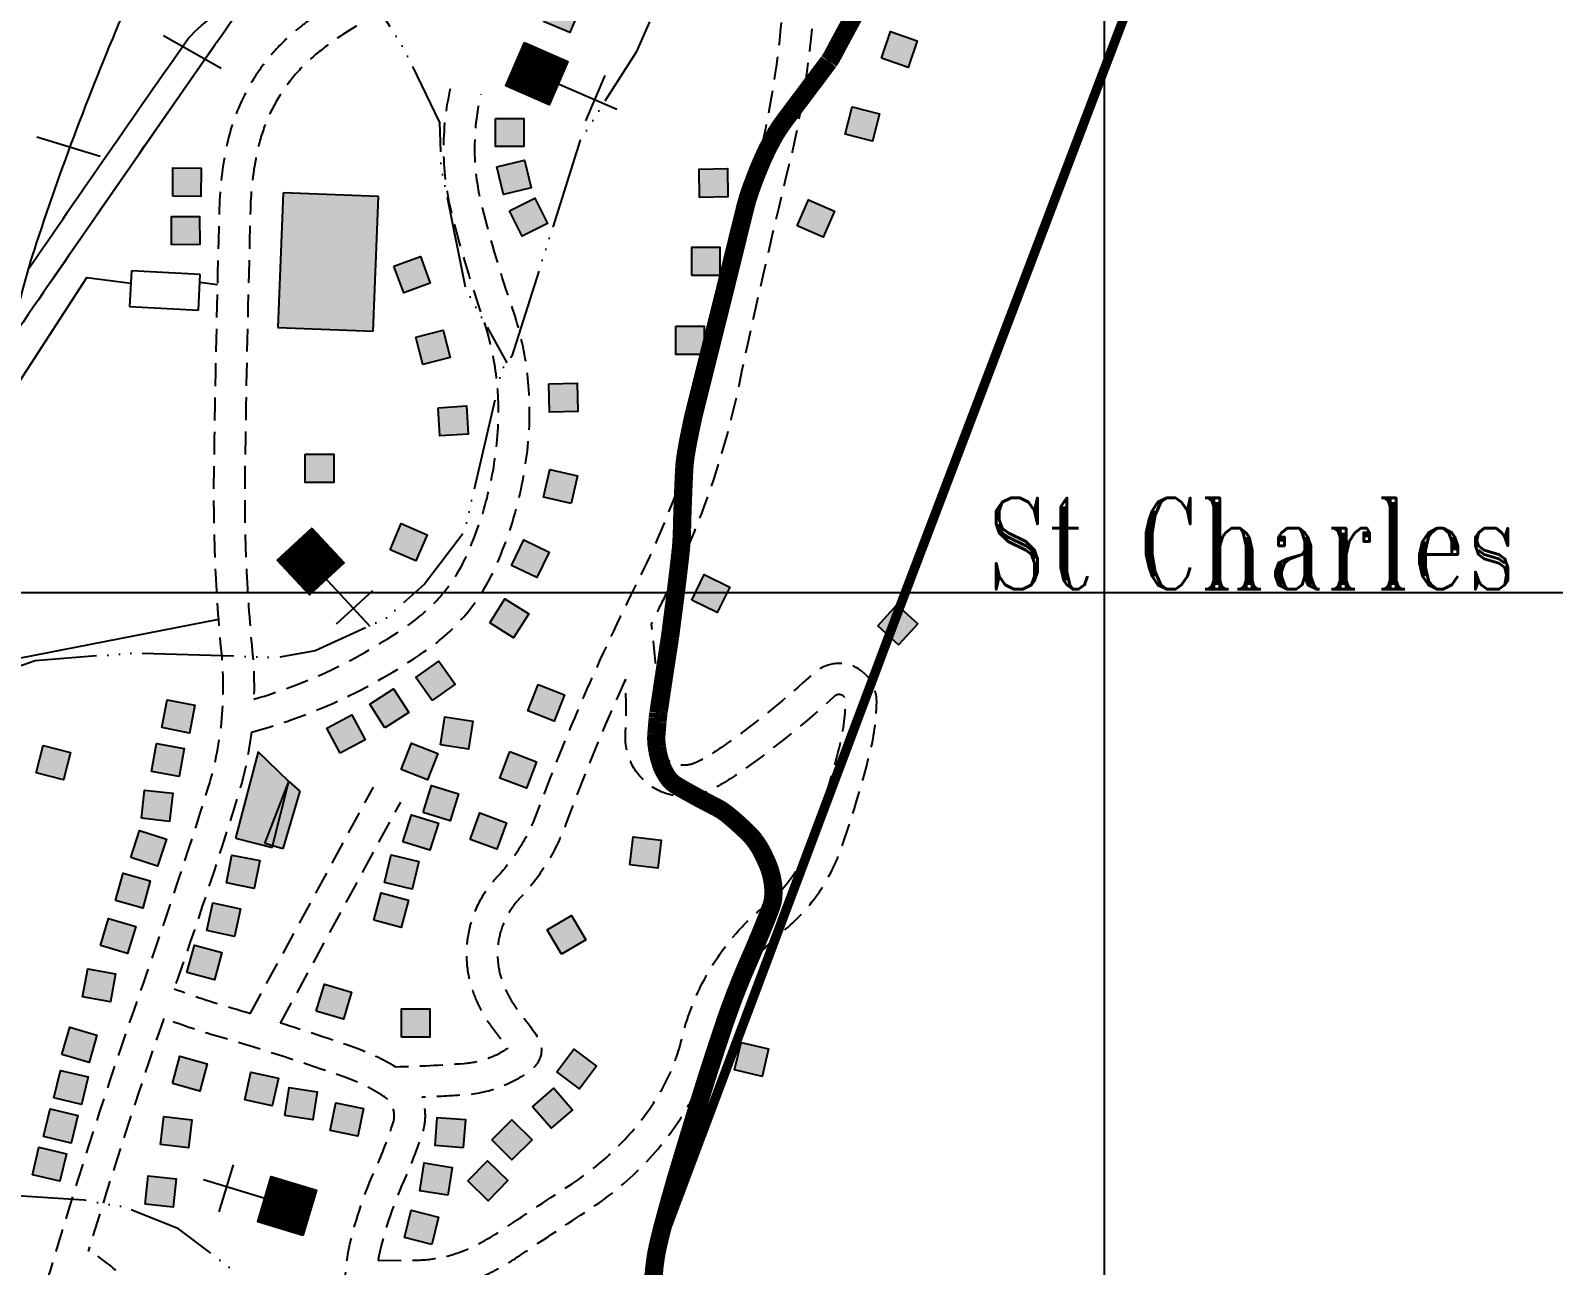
# Model space of a CAD drawing. Header units: inches. Extents: x 10131215 to 10153225, y 3476725 to 3491422.
# Drawn here: x 10148825 to 10150491, y 3483264 to 3484615 of the extents above; entities that cross this region are included whole.
import ezdxf

# ---------------------------------------------------------------- set-up
doc = ezdxf.new("R2010")
doc.units = ezdxf.units.IN
doc.header["$LTSCALE"] = 100
doc.header["$MEASUREMENT"] = 0
for name, pattern in [('CENTER2', [1.125, 0.75, -0.125, 0.125, -0.125]), ('DASHED2', [0.375, 0.25, -0.125]), ('STREAM', [1.5, 1, -0.125, 0, -0.125, 0, -0.125, 0, -0.125])]:
    doc.linetypes.add(name, pattern=pattern)
doc.layers.get('0').update_dxf_attribs({"color": 60, "linetype": 'CONTINUOUS'})
for name, color, linetype in [('BOUNDARY-CITY', 251, 'CENTER2'), ('BUILDINGS', 7, 'CONTINUOUS'), ('GEOGRAPHIC LABELS', 7, 'CONTINUOUS'), ('GRID COORDINATES-VA SOUTH NAD27', 252, 'CONTINUOUS'), ('OUTCROP-UPPER MASON-IMBODEN', 7, 'CONTINUOUS'), ('RAILROADS', 30, 'CONTINUOUS'), ('ROADS', 34, 'DASHED2'), ('WATER-SURFACE', 140, 'STREAM')]:
    doc.layers.add(name, color=color, linetype=linetype)
doc.styles.add('ROMANT', font='ROMANT.SHX', dxfattribs={"width": 2063.613351, "height": 165.089068})

# ---------------------------------------------------------------- blocks, each defined once
blk = doc.blocks.new('RRTIC')
blk.add_line((0, -36.2), (0, 36.2))
blk = doc.blocks.new('*X73')
at = {"color": 0}
for p, q in [((47489.7, 45184.6), (47541.3, 45184.6)), ((47489.7, 45184.3), (47541.3, 45184.3)), ((47489.7, 45184.1), (47541.3, 45184.1)), ((47489.7, 45183.9), (47541.3, 45183.9)), ((47489.7, 45183.7), (47541.3, 45183.7)), ((47489.7, 45183.5), (47541.3, 45183.5)), ((47489.7, 45183.3), (47541.3, 45183.3)), ((47489.7, 45183.1), (47541.3, 45183.1)), ((47489.7, 45182.9), (47541.3, 45182.9)), ((47489.7, 45182.7), (47541.3, 45182.7)), ((47489.7, 45182.5), (47541.3, 45182.5)), ((47489.7, 45182.3), (47541.3, 45182.3)), ((47489.7, 45182.1), (47541.3, 45182.1)), ((47489.7, 45181.9), (47541.3, 45181.9)), ((47489.7, 45181.7), (47541.3, 45181.7)), ((47489.7, 45181.5), (47541.3, 45181.5)), ((47489.7, 45181.2), (47541.3, 45181.2)), ((47489.7, 45181), (47541.3, 45181)), ((47489.7, 45180.8), (47541.3, 45180.8)), ((47489.7, 45180.6), (47541.3, 45180.6)), ((47489.7, 45180.4), (47541.3, 45180.4)), ((47489.7, 45180.2), (47541.3, 45180.2)), ((47489.7, 45180), (47541.3, 45180)), ((47489.7, 45179.8), (47541.3, 45179.8)), ((47489.7, 45179.6), (47541.3, 45179.6)), ((47489.7, 45179.4), (47541.3, 45179.4)), ((47489.7, 45179.2), (47541.3, 45179.2)), ((47489.7, 45179), (47541.3, 45179)), ((47489.7, 45178.8), (47541.3, 45178.8)), ((47489.7, 45178.6), (47541.3, 45178.6)), ((47489.7, 45178.4), (47541.3, 45178.4)), ((47489.7, 45178.1), (47541.3, 45178.1)), ((47489.7, 45177.9), (47541.3, 45177.9)), ((47489.7, 45177.7), (47541.3, 45177.7)), ((47489.7, 45177.5), (47541.3, 45177.5)), ((47489.7, 45177.3), (47541.3, 45177.3)), ((47489.7, 45177.1), (47541.3, 45177.1)), ((47489.7, 45176.9), (47541.3, 45176.9)), ((47489.7, 45176.7), (47541.3, 45176.7)), ((47489.7, 45176.5), (47541.3, 45176.5)), ((47489.7, 45176.3), (47541.3, 45176.3)), ((47489.7, 45176.1), (47541.3, 45176.1)), ((47489.7, 45175.9), (47541.3, 45175.9)), ((47489.7, 45175.7), (47541.3, 45175.7)), ((47489.7, 45175.5), (47541.3, 45175.5)), ((47489.7, 45175.3), (47541.3, 45175.3)), ((47489.7, 45175.1), (47541.3, 45175.1)), ((47489.7, 45174.8), (47541.3, 45174.8)), ((47489.7, 45174.6), (47541.3, 45174.6)), ((47489.7, 45174.4), (47541.3, 45174.4)), ((47489.7, 45174.2), (47541.3, 45174.2)), ((47489.7, 45174), (47541.3, 45174)), ((47489.7, 45173.8), (47541.3, 45173.8)), ((47489.7, 45173.6), (47541.3, 45173.6)), ((47489.7, 45173.4), (47541.3, 45173.4)), ((47489.7, 45173.2), (47541.3, 45173.2)), ((47489.7, 45173), (47541.3, 45173)), ((47489.7, 45172.8), (47541.3, 45172.8)), ((47489.7, 45172.6), (47541.3, 45172.6)), ((47489.7, 45172.4), (47541.3, 45172.4)), ((47489.7, 45172.2), (47541.3, 45172.2)), ((47489.7, 45172), (47541.3, 45172)), ((47489.7, 45171.7), (47541.3, 45171.7)), ((47489.7, 45171.5), (47541.3, 45171.5)), ((47489.7, 45171.3), (47541.3, 45171.3)), ((47489.7, 45171.1), (47541.3, 45171.1)), ((47489.7, 45170.9), (47541.3, 45170.9)), ((47489.7, 45170.7), (47541.3, 45170.7)), ((47489.7, 45170.5), (47541.3, 45170.5)), ((47489.7, 45170.3), (47541.3, 45170.3)), ((47489.7, 45170.1), (47541.3, 45170.1)), ((47489.7, 45169.9), (47541.3, 45169.9)), ((47489.7, 45169.7), (47541.3, 45169.7)), ((47489.7, 45169.5), (47541.3, 45169.5)), ((47489.7, 45169.3), (47541.3, 45169.3)), ((47489.7, 45169.1), (47541.3, 45169.1)), ((47489.7, 45168.9), (47541.3, 45168.9)), ((47489.7, 45168.7), (47541.3, 45168.7)), ((47489.7, 45168.4), (47541.3, 45168.4)), ((47489.7, 45168.2), (47541.3, 45168.2)), ((47489.7, 45168), (47541.3, 45168)), ((47489.7, 45167.8), (47541.3, 45167.8)), ((47489.7, 45167.6), (47541.3, 45167.6)), ((47489.7, 45167.4), (47541.3, 45167.4)), ((47489.7, 45167.2), (47541.3, 45167.2)), ((47489.7, 45167), (47541.3, 45167)), ((47489.7, 45166.8), (47541.3, 45166.8)), ((47489.7, 45166.6), (47541.3, 45166.6)), ((47489.7, 45166.4), (47541.3, 45166.4)), ((47489.7, 45166.2), (47541.3, 45166.2)), ((47489.7, 45166), (47541.3, 45166)), ((47489.7, 45165.8), (47541.3, 45165.8)), ((47489.7, 45165.6), (47541.3, 45165.6)), ((47489.7, 45165.3), (47541.3, 45165.3)), ((47489.7, 45165.1), (47541.3, 45165.1)), ((47489.7, 45164.9), (47541.3, 45164.9)), ((47489.7, 45164.7), (47541.3, 45164.7)), ((47489.7, 45164.5), (47541.3, 45164.5)), ((47489.7, 45164.3), (47541.3, 45164.3)), ((47489.7, 45164.1), (47541.3, 45164.1)), ((47489.7, 45163.9), (47541.3, 45163.9)), ((47489.7, 45163.7), (47541.3, 45163.7)), ((47489.7, 45163.5), (47541.3, 45163.5)), ((47489.7, 45163.3), (47541.3, 45163.3)), ((47489.7, 45163.1), (47541.3, 45163.1)), ((47489.7, 45162.9), (47541.3, 45162.9)), ((47489.7, 45162.7), (47541.3, 45162.7)), ((47489.7, 45162.5), (47541.3, 45162.5)), ((47489.7, 45162.2), (47541.3, 45162.2)), ((47489.7, 45162), (47541.3, 45162)), ((47489.7, 45161.8), (47541.3, 45161.8)), ((47489.7, 45161.6), (47541.3, 45161.6)), ((47489.7, 45161.4), (47541.3, 45161.4)), ((47489.7, 45161.2), (47541.3, 45161.2)), ((47489.7, 45161), (47541.3, 45161)), ((47489.7, 45160.8), (47541.3, 45160.8)), ((47489.7, 45160.6), (47541.3, 45160.6)), ((47489.7, 45160.4), (47541.3, 45160.4)), ((47489.7, 45160.2), (47541.3, 45160.2)), ((47489.7, 45160), (47541.3, 45160)), ((47489.7, 45159.8), (47541.3, 45159.8)), ((47489.7, 45159.6), (47541.3, 45159.6)), ((47489.7, 45159.4), (47541.3, 45159.4)), ((47489.7, 45159.2), (47541.3, 45159.2)), ((47489.7, 45158.9), (47541.3, 45158.9)), ((47489.7, 45158.7), (47541.3, 45158.7)), ((47489.7, 45158.5), (47541.3, 45158.5)), ((47489.7, 45158.3), (47541.3, 45158.3)), ((47489.7, 45158.1), (47541.3, 45158.1)), ((47489.7, 45157.9), (47541.3, 45157.9)), ((47489.7, 45157.7), (47541.3, 45157.7)), ((47489.7, 45157.5), (47541.3, 45157.5)), ((47489.7, 45157.3), (47541.3, 45157.3)), ((47489.7, 45157.1), (47541.3, 45157.1)), ((47489.7, 45156.9), (47541.3, 45156.9)), ((47489.7, 45156.7), (47541.3, 45156.7)), ((47489.7, 45156.5), (47541.3, 45156.5)), ((47489.7, 45156.3), (47541.3, 45156.3)), ((47489.7, 45156.1), (47541.3, 45156.1)), ((47489.7, 45155.8), (47541.3, 45155.8)), ((47489.7, 45155.6), (47541.3, 45155.6)), ((47489.7, 45155.4), (47541.3, 45155.4)), ((47489.7, 45155.2), (47541.3, 45155.2)), ((47489.7, 45155), (47541.3, 45155)), ((47489.7, 45154.8), (47541.3, 45154.8)), ((47489.7, 45154.6), (47541.3, 45154.6)), ((47489.7, 45154.4), (47541.3, 45154.4)), ((47489.7, 45154.2), (47541.3, 45154.2)), ((47489.7, 45154), (47541.3, 45154)), ((47489.7, 45153.8), (47541.3, 45153.8)), ((47489.7, 45153.6), (47541.3, 45153.6)), ((47489.7, 45153.4), (47541.3, 45153.4)), ((47489.7, 45153.2), (47541.3, 45153.2)), ((47489.7, 45153), (47541.3, 45153)), ((47489.7, 45152.7), (47541.3, 45152.7)), ((47489.7, 45152.5), (47541.3, 45152.5)), ((47489.7, 45152.3), (47541.3, 45152.3)), ((47489.7, 45152.1), (47541.3, 45152.1)), ((47489.7, 45151.9), (47541.3, 45151.9)), ((47489.7, 45151.7), (47541.3, 45151.7)), ((47489.7, 45151.5), (47541.3, 45151.5)), ((47489.7, 45151.3), (47541.3, 45151.3)), ((47489.7, 45151.1), (47541.3, 45151.1)), ((47489.7, 45150.9), (47541.3, 45150.9)), ((47489.7, 45150.7), (47541.3, 45150.7)), ((47489.7, 45150.5), (47541.3, 45150.5)), ((47489.7, 45150.3), (47541.3, 45150.3)), ((47489.7, 45150.1), (47541.3, 45150.1)), ((47489.7, 45149.9), (47541.3, 45149.9)), ((47489.7, 45149.7), (47541.3, 45149.7)), ((47489.7, 45149.4), (47541.3, 45149.4)), ((47489.7, 45149.2), (47541.3, 45149.2)), ((47489.7, 45149), (47541.3, 45149)), ((47489.7, 45148.8), (47541.3, 45148.8)), ((47489.7, 45148.6), (47541.3, 45148.6)), ((47489.7, 45148.4), (47541.3, 45148.4)), ((47489.7, 45148.2), (47541.3, 45148.2)), ((47489.7, 45148), (47541.3, 45148)), ((47489.7, 45147.8), (47541.3, 45147.8)), ((47489.7, 45147.6), (47541.3, 45147.6)), ((47489.7, 45147.4), (47541.3, 45147.4)), ((47489.7, 45147.2), (47541.3, 45147.2)), ((47489.7, 45147), (47541.3, 45147)), ((47489.7, 45146.8), (47541.3, 45146.8)), ((47489.7, 45146.6), (47541.3, 45146.6)), ((47489.7, 45146.3), (47541.3, 45146.3)), ((47489.7, 45146.1), (47541.3, 45146.1)), ((47489.7, 45145.9), (47541.3, 45145.9)), ((47489.7, 45145.7), (47541.3, 45145.7)), ((47489.7, 45145.5), (47541.3, 45145.5)), ((47489.7, 45145.3), (47541.3, 45145.3)), ((47489.7, 45145.1), (47541.3, 45145.1)), ((47489.7, 45144.9), (47541.3, 45144.9)), ((47489.7, 45144.7), (47541.3, 45144.7)), ((47489.7, 45144.5), (47541.3, 45144.5)), ((47489.7, 45144.3), (47541.3, 45144.3)), ((47489.7, 45144.1), (47541.3, 45144.1)), ((47489.7, 45143.9), (47541.3, 45143.9)), ((47489.7, 45143.7), (47541.3, 45143.7)), ((47489.7, 45143.5), (47541.3, 45143.5)), ((47489.7, 45143.3), (47541.3, 45143.3)), ((47489.7, 45143), (47541.3, 45143)), ((47489.7, 45142.8), (47541.3, 45142.8)), ((47489.7, 45142.6), (47541.3, 45142.6)), ((47489.7, 45142.4), (47541.3, 45142.4)), ((47489.7, 45142.2), (47541.3, 45142.2)), ((47489.7, 45142), (47541.3, 45142)), ((47489.7, 45141.8), (47541.3, 45141.8)), ((47489.7, 45141.6), (47541.3, 45141.6)), ((47489.7, 45141.4), (47541.3, 45141.4)), ((47489.7, 45141.2), (47541.3, 45141.2)), ((47489.7, 45141), (47541.3, 45141)), ((47489.7, 45140.8), (47541.3, 45140.8)), ((47489.7, 45140.6), (47541.3, 45140.6)), ((47489.7, 45140.4), (47541.3, 45140.4)), ((47489.7, 45140.2), (47541.3, 45140.2)), ((47489.7, 45139.9), (47541.3, 45139.9)), ((47489.7, 45139.7), (47541.3, 45139.7)), ((47489.7, 45139.5), (47541.3, 45139.5)), ((47489.7, 45139.3), (47541.3, 45139.3)), ((47489.7, 45139.1), (47541.3, 45139.1)), ((47489.7, 45138.9), (47541.3, 45138.9)), ((47489.7, 45138.7), (47541.3, 45138.7)), ((47489.7, 45138.5), (47541.3, 45138.5)), ((47489.7, 45138.3), (47541.3, 45138.3)), ((47489.7, 45138.1), (47541.3, 45138.1)), ((47489.7, 45137.9), (47541.3, 45137.9)), ((47489.7, 45137.7), (47541.3, 45137.7)), ((47489.7, 45137.5), (47541.3, 45137.5)), ((47489.7, 45137.3), (47541.3, 45137.3)), ((47489.7, 45137.1), (47541.3, 45137.1)), ((47489.7, 45136.8), (47541.3, 45136.8)), ((47489.7, 45136.6), (47541.3, 45136.6)), ((47489.7, 45136.4), (47541.3, 45136.4)), ((47489.7, 45136.2), (47541.3, 45136.2)), ((47489.7, 45136), (47541.3, 45136)), ((47489.7, 45135.8), (47541.3, 45135.8)), ((47489.7, 45135.6), (47541.3, 45135.6)), ((47489.7, 45135.4), (47541.3, 45135.4)), ((47489.7, 45135.2), (47541.3, 45135.2)), ((47489.7, 45135), (47541.3, 45135)), ((47489.7, 45134.8), (47541.3, 45134.8)), ((47489.7, 45134.6), (47541.3, 45134.6)), ((47489.7, 45134.4), (47541.3, 45134.4)), ((47489.7, 45134.2), (47541.3, 45134.2)), ((47489.7, 45134), (47541.3, 45134)), ((47489.7, 45133.8), (47541.3, 45133.8)), ((47489.7, 45133.5), (47541.3, 45133.5))]:
    blk.add_line(p, q, dxfattribs=at)

msp = doc.modelspace()

# ---------------------------------------------------------------- linework, layer by layer
at = {"layer": 'BOUNDARY-CITY', "const_width": 10.3, "flags": 128}
msp.add_lwpolyline([(10148420.8, 3484951.7), (10148777.9, 3485880.1), (10148796.5, 3485897.3), (10149368.4, 3485676.6), (10150282.5, 3485316.3), (10149776.3, 3483985.3), (10149438.3, 3483084.8), (10149398.1, 3482978.8), (10148582.1, 3483281.3), (10147875.8, 3483547), (10148313, 3484683.6)], close=True, dxfattribs=at)
at = {"layer": 'BOUNDARY-CITY', "linetype": 'Continuous', "flags": 128}
for points in [[(10149030.8, 3483970.6), (10148797.5, 3483925.1), (10148670.6, 3484011), (10148886.8, 3484344.9), (10148935.1, 3484338.7)], [(10149010.6, 3484339.8), (10149029.7, 3484337.1)]]:
    msp.add_lwpolyline(points, dxfattribs=at)
at = {"layer": 'BUILDINGS'}
for p, q in [((10149379.2, 3484566.8), (10149466.6, 3484528.9)), ((10149453.6, 3484565.6), (10149432.1, 3484516)), ((10149101.8, 3484437.4), (10149095.8, 3484290.2)), ((10149206, 3484433.2), (10149101.8, 3484437.4)), ((10149200, 3484285.9), (10149206, 3484433.2)), ((10148935.8, 3484352.1), (10148933.7, 3484313.1)), ((10149011, 3484348), (10148935.8, 3484352.1)), ((10149008.9, 3484308.9), (10149011, 3484348)), ((10148933.7, 3484313.1), (10149008.9, 3484308.9)), ((10149095.8, 3484290.2), (10149200, 3484285.9)), ((10149131.5, 3484033.3), (10149196.4, 3483963.5)), ((10149199.2, 3484002.3), (10149159.6, 3483965.5)), ((10149074.5, 3483826.2), (10149049.4, 3483731.7)), ((10149107.8, 3483793.7), (10149074.5, 3483826.2)), ((10149081.7, 3483725.8), (10149107.8, 3483793.7)), ((10149089.6, 3483721.5), (10149107.8, 3483793.7)), ((10149107.8, 3483793.7), (10149120, 3483782.9)), ((10149120, 3483782.9), (10149101.3, 3483719.9)), ((10149049.4, 3483731.7), (10149089.6, 3483721.5)), ((10149101.3, 3483719.9), (10149081.7, 3483725.8)), ((10149031.6, 3483322.9), (10149047.3, 3483374.6)), ((10149105.7, 3483330.2), (10149014.5, 3483357.9))]:
    msp.add_line(p, q, dxfattribs=at)
for points in [[(10149386.5, 3484624.7), (10149398.6, 3484653.2), (10149427.1, 3484641.1), (10149415, 3484612.6)], [(10149365.6, 3484601.6), (10149412.9, 3484581.1), (10149392.4, 3484533.7), (10149345, 3484554.3)], [(10149755.8, 3484584.6), (10149765.9, 3484613.8), (10149795.1, 3484603.7), (10149785, 3484574.5)], [(10149333.8, 3484518.8), (10149364.7, 3484518.8), (10149364.7, 3484487.9), (10149333.8, 3484487.9)], [(10149716.3, 3484501.4), (10149723.8, 3484531.5), (10149753.8, 3484523.9), (10149746.3, 3484493.9)], [(10149335.5, 3484465.9), (10149365.6, 3484473), (10149372.7, 3484442.8), (10149342.6, 3484435.7)], [(10148980.9, 3484433.7), (10148981, 3484464.6), (10149012, 3484464.5), (10149011.8, 3484433.5)], [(10149557, 3484432.4), (10149556.5, 3484463.4), (10149587.5, 3484463.8), (10149588, 3484432.9)], [(10149349.3, 3484417.7), (10149377, 3484431.6), (10149390.8, 3484403.9), (10149363.2, 3484390.1)], [(10149663.7, 3484401.3), (10149676.1, 3484429.7), (10149704.4, 3484417.3), (10149692, 3484388.9)], [(10148979.6, 3484380.5), (10148979.4, 3484411.4), (10149010.3, 3484411.6), (10149010.5, 3484380.7)], [(10149548.4, 3484347), (10149548.4, 3484377.9), (10149579.3, 3484377.9), (10149579.3, 3484347)], [(10149222.8, 3484357.2), (10149251.9, 3484367.8), (10149262.5, 3484338.7), (10149233.5, 3484328.1)], [(10149246.7, 3484279.4), (10149276.7, 3484287.2), (10149284.4, 3484257.2), (10149254.4, 3484249.5)], [(10149531, 3484291.5), (10149562, 3484291.5), (10149562, 3484260.6), (10149531, 3484260.6)], [(10149392.3, 3484228.5), (10149423.2, 3484229.1), (10149423.8, 3484198.2), (10149392.9, 3484197.6)], [(10149271.1, 3484202.4), (10149302, 3484204.4), (10149304, 3484173.5), (10149273.1, 3484171.5)], [(10149125.9, 3484151.6), (10149156.9, 3484151.6), (10149156.9, 3484120.6), (10149125.9, 3484120.6)], [(10149416.7, 3484097.7), (10149386.5, 3484104.6), (10149393.4, 3484134.8), (10149423.6, 3484127.9)], [(10149133.1, 3484070.7), (10149168.2, 3484032.8), (10149130.4, 3483997.7), (10149095.2, 3484035.5)], [(10149218.5, 3484047.1), (10149230.7, 3484075.6), (10149259.1, 3484063.3), (10149246.9, 3484034.9)], [(10149351.3, 3484030), (10149364.8, 3484057.9), (10149392.7, 3484044.5), (10149379.2, 3484016.6)], [(10149548.6, 3483992), (10149562.2, 3484019.8), (10149590, 3484006.2), (10149576.4, 3483978.4)], [(10149327.5, 3483967.2), (10149344.1, 3483993.4), (10149370.2, 3483976.8), (10149353.6, 3483950.6)], [(10149751.9, 3483963.9), (10149772.7, 3483986.8), (10149795.6, 3483966), (10149774.7, 3483943.1)], [(10149264.5, 3483882.2), (10149246.7, 3483907.5), (10149271.9, 3483925.3), (10149289.8, 3483900)], [(10149213, 3483852.2), (10149196.3, 3483878.3), (10149222.4, 3483895), (10149239, 3483868.9)], [(10149380.6, 3483899.6), (10149409.4, 3483888.3), (10149398, 3483859.5), (10149369.2, 3483870.9)], [(10148968.9, 3483852.5), (10148974.7, 3483882.9), (10149005.1, 3483877), (10148999.3, 3483846.6)], [(10149163.9, 3483824.7), (10149149.4, 3483852), (10149176.7, 3483866.5), (10149191.2, 3483839.1)], [(10149273.6, 3483833.6), (10149278.3, 3483864.2), (10149308.9, 3483859.5), (10149304.2, 3483828.9)], [(10149230.7, 3483806.7), (10149241.9, 3483835.5), (10149270.7, 3483824.3), (10149259.5, 3483795.4)], [(10148831.4, 3483803.2), (10148839.2, 3483833.1), (10148869.2, 3483825.3), (10148861.4, 3483795.4)], [(10148957.5, 3483804.6), (10148963, 3483835.1), (10148993.4, 3483829.6), (10148987.9, 3483799.1)], [(10149349.6, 3483826.3), (10149378.6, 3483815.3), (10149367.6, 3483786.3), (10149338.6, 3483797.3)], [(10149254.8, 3483759.6), (10149263.9, 3483789.2), (10149293.4, 3483780.1), (10149284.3, 3483750.5)], [(10148946.6, 3483753.6), (10148950.2, 3483784.3), (10148980.9, 3483780.8), (10148977.4, 3483750)], [(10149232.7, 3483727.7), (10149241.9, 3483757.2), (10149271.4, 3483748), (10149262.2, 3483718.4)], [(10149306.1, 3483730.1), (10149316.7, 3483759.2), (10149345.8, 3483748.6), (10149335.2, 3483719.5)], [(10148934.9, 3483710.6), (10148944.6, 3483740), (10148974, 3483730.4), (10148964.4, 3483701)], [(10149480.7, 3483702.5), (10149484.3, 3483733.2), (10149515, 3483729.6), (10149511.4, 3483698.9)], [(10149039.6, 3483682.8), (10149045.6, 3483713.1), (10149076, 3483707.1), (10149069.9, 3483676.7)], [(10149212.6, 3483683.2), (10149219.8, 3483713.3), (10149249.9, 3483706.1), (10149242.7, 3483676)], [(10148918.3, 3483663.5), (10148926.6, 3483693.3), (10148956.4, 3483685.1), (10148948.2, 3483655.2)], [(10149200.8, 3483641.9), (10149208.9, 3483671.8), (10149238.8, 3483663.7), (10149230.7, 3483633.8)], [(10149018.1, 3483630.7), (10149024.6, 3483660.9), (10149054.9, 3483654.4), (10149048.3, 3483624.1)], [(10148902, 3483614.2), (10148910.8, 3483643.9), (10148940.5, 3483635), (10148931.6, 3483605.4)], [(10149406, 3483604.7), (10149390.3, 3483631.4), (10149417, 3483647.1), (10149432.7, 3483620.4)], [(10148996.5, 3483584.7), (10149004.6, 3483614.6), (10149034.5, 3483606.6), (10149026.4, 3483576.7)], [(10148882.4, 3483558.3), (10148887.9, 3483588.8), (10148918.4, 3483583.2), (10148912.9, 3483552.8)], [(10149137.9, 3483542.4), (10149146.7, 3483572), (10149176.4, 3483563.2), (10149167.6, 3483533.6)], [(10149231, 3483514), (10149231, 3483545), (10149261.9, 3483545), (10149261.9, 3483514)], [(10148859.7, 3483495.1), (10148868.3, 3483524.8), (10148898, 3483516.3), (10148889.5, 3483486.5)], [(10149595.2, 3483478.2), (10149602.4, 3483508.3), (10149632.5, 3483501.1), (10149625.3, 3483471)], [(10148980.6, 3483463.3), (10148988.8, 3483493.1), (10149018.6, 3483485), (10149010.5, 3483455.1)], [(10149400.9, 3483476.1), (10149419.5, 3483500.8), (10149444.2, 3483482.3), (10149425.7, 3483457.5)], [(10148851, 3483447.6), (10148858.2, 3483477.7), (10148888.3, 3483470.5), (10148881.1, 3483440.4)], [(10149059.6, 3483445.5), (10149066.2, 3483475.7), (10149096.5, 3483469.1), (10149089.8, 3483438.9)], [(10149103.4, 3483428.4), (10149108.1, 3483459), (10149138.7, 3483454.3), (10149134, 3483423.7)], [(10149374.4, 3483437.9), (10149397.8, 3483458.1), (10149418, 3483434.7), (10149394.6, 3483414.5)], [(10149153, 3483411.9), (10149159.1, 3483442.2), (10149189.5, 3483436.1), (10149183.4, 3483405.8)], [(10148839.7, 3483405.5), (10148846.9, 3483435.6), (10148877.1, 3483428.4), (10148869.8, 3483398.3)], [(10148967.6, 3483396.6), (10148971.1, 3483427.3), (10149001.9, 3483423.8), (10148998.3, 3483393.1)], [(10149298.6, 3483393), (10149267.8, 3483395.4), (10149270.1, 3483426.3), (10149301, 3483423.9)], [(10149330, 3483401.8), (10149351.9, 3483423.7), (10149373.8, 3483401.8), (10149351.9, 3483379.9)], [(10148827.4, 3483363.4), (10148834.5, 3483393.6), (10148864.6, 3483386.5), (10148857.6, 3483356.4)], [(10149281.6, 3483341.1), (10149251, 3483345.9), (10149255.8, 3483376.5), (10149286.4, 3483371.6)], [(10149303.6, 3483356.8), (10149325.2, 3483378.9), (10149347.4, 3483357.3), (10149325.7, 3483335.1)], [(10148950.6, 3483331.6), (10148953.9, 3483362.4), (10148984.7, 3483359), (10148981.4, 3483328.3)], [(10149123.2, 3483297.2), (10149073.8, 3483312.2), (10149088.7, 3483361.6), (10149138.1, 3483346.6)], [(10149264.2, 3483287.3), (10149234.2, 3483294.8), (10149241.7, 3483324.8), (10149271.7, 3483317.3)]]:
    msp.add_lwpolyline(points, close=True, dxfattribs=at)
for points in [[(10149398.6, 3484653.2), (10149427.1, 3484641.1), (10149386.5, 3484624.7), (10149415, 3484612.6)], [(10149765.9, 3484613.8), (10149795.1, 3484603.7), (10149755.8, 3484584.6), (10149785, 3484574.5)], [(10149364.7, 3484518.8), (10149364.7, 3484487.9), (10149333.8, 3484518.8), (10149333.8, 3484487.9)], [(10149723.8, 3484531.5), (10149753.8, 3484523.9), (10149716.3, 3484501.4), (10149746.3, 3484493.9)], [(10149365.6, 3484473), (10149372.7, 3484442.8), (10149335.5, 3484465.9), (10149342.6, 3484435.7)], [(10148981, 3484464.6), (10149012, 3484464.5), (10148980.9, 3484433.7), (10149011.8, 3484433.5)], [(10149556.5, 3484463.4), (10149587.5, 3484463.8), (10149557, 3484432.4), (10149588, 3484432.9)], [(10149101.8, 3484437.4), (10149095.8, 3484290.2), (10149206, 3484433.2), (10149200, 3484285.9)], [(10149377, 3484431.6), (10149390.8, 3484403.9), (10149349.3, 3484417.7), (10149363.2, 3484390.1)], [(10149676.1, 3484429.7), (10149704.4, 3484417.3), (10149663.7, 3484401.3), (10149692, 3484388.9)], [(10148979.4, 3484411.4), (10149010.3, 3484411.6), (10148979.6, 3484380.5), (10149010.5, 3484380.7)], [(10149548.4, 3484377.9), (10149579.3, 3484377.9), (10149548.4, 3484347), (10149579.3, 3484347)], [(10149251.9, 3484367.8), (10149262.5, 3484338.7), (10149222.8, 3484357.2), (10149233.5, 3484328.1)], [(10149276.7, 3484287.2), (10149284.4, 3484257.2), (10149246.7, 3484279.4), (10149254.4, 3484249.5)], [(10149562, 3484291.5), (10149562, 3484260.6), (10149531, 3484291.5), (10149531, 3484260.6)], [(10149423.2, 3484229.1), (10149423.8, 3484198.2), (10149392.3, 3484228.5), (10149392.9, 3484197.6)], [(10149302, 3484204.4), (10149304, 3484173.5), (10149271.1, 3484202.4), (10149273.1, 3484171.5)], [(10149156.9, 3484151.6), (10149156.9, 3484120.6), (10149125.9, 3484151.6), (10149125.9, 3484120.6)], [(10149386.5, 3484104.6), (10149393.4, 3484134.8), (10149416.7, 3484097.7), (10149423.6, 3484127.9)], [(10149230.7, 3484075.6), (10149259.1, 3484063.3), (10149218.5, 3484047.1), (10149246.9, 3484034.9)], [(10149364.8, 3484057.9), (10149392.7, 3484044.5), (10149351.3, 3484030), (10149379.2, 3484016.6)], [(10149562.2, 3484019.8), (10149590, 3484006.2), (10149548.6, 3483992), (10149576.4, 3483978.4)], [(10149344.1, 3483993.4), (10149370.2, 3483976.8), (10149327.5, 3483967.2), (10149353.6, 3483950.6)], [(10149772.7, 3483986.8), (10149795.6, 3483966), (10149751.9, 3483963.9), (10149774.7, 3483943.1)], [(10149246.7, 3483907.5), (10149271.9, 3483925.3), (10149264.5, 3483882.2), (10149289.8, 3483900)], [(10149196.3, 3483878.3), (10149222.4, 3483895), (10149213, 3483852.2), (10149239, 3483868.9)], [(10149409.4, 3483888.3), (10149398, 3483859.5), (10149380.6, 3483899.6), (10149369.2, 3483870.9)], [(10148974.7, 3483882.9), (10149005.1, 3483877), (10148968.9, 3483852.5), (10148999.3, 3483846.6)], [(10149149.4, 3483852), (10149176.7, 3483866.5), (10149163.9, 3483824.7), (10149191.2, 3483839.1)], [(10149278.3, 3483864.2), (10149308.9, 3483859.5), (10149273.6, 3483833.6), (10149304.2, 3483828.9)], [(10149241.9, 3483835.5), (10149270.7, 3483824.3), (10149230.7, 3483806.7), (10149259.5, 3483795.4)], [(10148839.2, 3483833.1), (10148869.2, 3483825.3), (10148831.4, 3483803.2), (10148861.4, 3483795.4)], [(10148963, 3483835.1), (10148993.4, 3483829.6), (10148957.5, 3483804.6), (10148987.9, 3483799.1)], [(10149049.4, 3483731.7), (10149089.6, 3483721.5), (10149074.5, 3483826.2), (10149107.8, 3483793.7)], [(10149378.6, 3483815.3), (10149367.6, 3483786.3), (10149349.6, 3483826.3), (10149338.6, 3483797.3)], [(10149107.8, 3483793.7), (10149120, 3483782.9), (10149081.7, 3483725.8), (10149101.3, 3483719.9)], [(10149263.9, 3483789.2), (10149293.4, 3483780.1), (10149254.8, 3483759.6), (10149284.3, 3483750.5)], [(10148950.2, 3483784.3), (10148980.9, 3483780.8), (10148946.6, 3483753.6), (10148977.4, 3483750)], [(10149241.9, 3483757.2), (10149271.4, 3483748), (10149232.7, 3483727.7), (10149262.2, 3483718.4)], [(10149316.7, 3483759.2), (10149345.8, 3483748.6), (10149306.1, 3483730.1), (10149335.2, 3483719.5)], [(10148944.6, 3483740), (10148974, 3483730.4), (10148934.9, 3483710.6), (10148964.4, 3483701)], [(10149484.3, 3483733.2), (10149515, 3483729.6), (10149480.7, 3483702.5), (10149511.4, 3483698.9)], [(10149045.6, 3483713.1), (10149076, 3483707.1), (10149039.6, 3483682.8), (10149069.9, 3483676.7)], [(10149219.8, 3483713.3), (10149249.9, 3483706.1), (10149212.6, 3483683.2), (10149242.7, 3483676)], [(10148926.6, 3483693.3), (10148956.4, 3483685.1), (10148918.3, 3483663.5), (10148948.2, 3483655.2)], [(10149208.9, 3483671.8), (10149238.8, 3483663.7), (10149200.8, 3483641.9), (10149230.7, 3483633.8)], [(10149024.6, 3483660.9), (10149054.9, 3483654.4), (10149018.1, 3483630.7), (10149048.3, 3483624.1)], [(10148910.8, 3483643.9), (10148940.5, 3483635), (10148902, 3483614.2), (10148931.6, 3483605.4)], [(10149390.3, 3483631.4), (10149417, 3483647.1), (10149406, 3483604.7), (10149432.7, 3483620.4)], [(10149004.6, 3483614.6), (10149034.5, 3483606.6), (10148996.5, 3483584.7), (10149026.4, 3483576.7)], [(10148887.9, 3483588.8), (10148918.4, 3483583.2), (10148882.4, 3483558.3), (10148912.9, 3483552.8)], [(10149146.7, 3483572), (10149176.4, 3483563.2), (10149137.9, 3483542.4), (10149167.6, 3483533.6)], [(10149231, 3483545), (10149261.9, 3483545), (10149231, 3483514), (10149261.9, 3483514)], [(10148868.3, 3483524.8), (10148898, 3483516.3), (10148859.7, 3483495.1), (10148889.5, 3483486.5)], [(10149602.4, 3483508.3), (10149632.5, 3483501.1), (10149595.2, 3483478.2), (10149625.3, 3483471)], [(10148988.8, 3483493.1), (10149018.6, 3483485), (10148980.6, 3483463.3), (10149010.5, 3483455.1)], [(10149419.5, 3483500.8), (10149444.2, 3483482.3), (10149400.9, 3483476.1), (10149425.7, 3483457.5)], [(10148858.2, 3483477.7), (10148888.3, 3483470.5), (10148851, 3483447.6), (10148881.1, 3483440.4)], [(10149066.2, 3483475.7), (10149096.5, 3483469.1), (10149059.6, 3483445.5), (10149089.8, 3483438.9)], [(10149108.1, 3483459), (10149138.7, 3483454.3), (10149103.4, 3483428.4), (10149134, 3483423.7)], [(10149397.8, 3483458.1), (10149418, 3483434.7), (10149374.4, 3483437.9), (10149394.6, 3483414.5)], [(10149159.1, 3483442.2), (10149189.5, 3483436.1), (10149153, 3483411.9), (10149183.4, 3483405.8)], [(10148846.9, 3483435.6), (10148877.1, 3483428.4), (10148839.7, 3483405.5), (10148869.8, 3483398.3)], [(10148971.1, 3483427.3), (10149001.9, 3483423.8), (10148967.6, 3483396.6), (10148998.3, 3483393.1)], [(10149267.8, 3483395.4), (10149270.1, 3483426.3), (10149298.6, 3483393), (10149301, 3483423.9)], [(10149351.9, 3483423.7), (10149373.8, 3483401.8), (10149330, 3483401.8), (10149351.9, 3483379.9)], [(10148834.5, 3483393.6), (10148864.6, 3483386.5), (10148827.4, 3483363.4), (10148857.6, 3483356.4)], [(10149251, 3483345.9), (10149255.8, 3483376.5), (10149281.6, 3483341.1), (10149286.4, 3483371.6)], [(10149325.2, 3483378.9), (10149347.4, 3483357.3), (10149303.6, 3483356.8), (10149325.7, 3483335.1)], [(10148953.9, 3483362.4), (10148984.7, 3483359), (10148950.6, 3483331.6), (10148981.4, 3483328.3)], [(10149234.2, 3483294.8), (10149241.7, 3483324.8), (10149264.2, 3483287.3), (10149271.7, 3483317.3)]]:
    msp.add_solid(points, dxfattribs=at)
at = {"layer": 'GRID COORDINATES-VA SOUTH NAD27'}
for p, q in [((10150000, 3476730), (10150000, 3490730)), ((10153220, 3484000), (10131220, 3484000))]:
    msp.add_line(p, q, dxfattribs=at)
at = {"layer": 'OUTCROP-UPPER MASON-IMBODEN', "const_width": 20}
msp.add_lwpolyline([(10149506.7, 3483249.6, -0.018731), (10149507.7, 3483263.2, -0.008869), (10149509.2, 3483274.1, -0.014584), (10149510.4, 3483280.7, -0.006725), (10149513.4, 3483294, -0.005754), (10149517.3, 3483309.4, -0.001889), (10149521, 3483323, -0.001302), (10149526.4, 3483342.6, -0.004705), (10149534.2, 3483369.4, -0.00174), (10149556.1, 3483441.6, -0.007435), (10149585.2, 3483531.7, -0.014986), (10149601.7, 3483575.7, -0.006287), (10149609.7, 3483594.6, 0.004203), (10149621.8, 3483622.9, 0.004676), (10149630.8, 3483645, 0.008228), (10149635.6, 3483657.7, 0.064282), (10149637.5, 3483666.4, 0.04445), (10149637.5, 3483679.2, 0.04268), (10149635.1, 3483692.7, 0.041496), (10149630.3, 3483705.9, 0.012248), (10149624.9, 3483717.1, 0.025175), (10149621.9, 3483722.3, 0.013008), (10149617.3, 3483729.1, 0.022589), (10149614.3, 3483732.8, 0.017048), (10149611.4, 3483735.9, 0.00687), (10149603.9, 3483743.2, 0.018235), (10149587.4, 3483757.6, 0.039809), (10149579.2, 3483763.3, 0.013507), (10149570.8, 3483767.8, -0.006643), (10149553.7, 3483776.8, -0.004131), (10149542, 3483783.3, -0.00474), (10149531.9, 3483789.1, -0.10459), (10149522.6, 3483797.6, -0.074379), (10149514.6, 3483813.2, -0.044022), (10149510.4, 3483831, -0.056403), (10149509.8, 3483845.2, -0.002062), (10149511, 3483858.9, -0.00739), (10149511.3, 3483862.7, -0.000361), (10149512, 3483868.2, -0.008387), (10149512, 3483868.4, -0.000271), (10149512.5, 3483871.4, -0.000022), (10149518.2, 3483909.5, -0.000034), (10149522.1, 3483934.8, 0.000052), (10149524.6, 3483951, 0.005171), (10149525.6, 3483958.7, 0.000933), (10149531.1, 3484001.2, 0.003734), (10149536.1, 3484043.3, 0.012847), (10149537.2, 3484055.5, 0.009396), (10149537.8, 3484069.4, -0.004278), (10149538.7, 3484099.7, -0.001559), (10149539.9, 3484128.4, -0.004891), (10149540.4, 3484137.5, -0.021439), (10149541.7, 3484149, -0.01169), (10149545.4, 3484169.9, -0.002968), (10149549.1, 3484187.7, -0.007696), (10149550.6, 3484194.5, -0.001317), (10149557.8, 3484223.4, 0.00044), (10149579.4, 3484309.7, 0.000708), (10149596, 3484376.9, -0.001029), (10149607.4, 3484423, -0.02254), (10149611.8, 3484437.8, -0.01235), (10149621.8, 3484464.2, -0.027266), (10149636.3, 3484495.1, -0.037568), (10149649.7, 3484516, -0.000585), (10149661.3, 3484531.5, 0.000518), (10149674.4, 3484548.9, 0.000224), (10149698.1, 3484580.5, 0.010976), (10149698.6, 3484581.1, 0.028175), (10149702.2, 3484587, -0.003988), (10149725.3, 3484629.9, -0.000266), (10149743.6, 3484663.1, -0.000681)], format="xyb", dxfattribs=at)
at = {"layer": 'RAILROADS', "flags": 128}
for points in [[(10149026.5, 3484598.5, -0.000024), (10149028.9, 3484601.9, 0.005885), (10149168, 3484806, 0.256229)], [(10148822.8, 3484353.7, -0.001762), (10148997.7, 3484606.1, -0.105603), (10149064.3, 3484652.9, 2.352959)], [(10148932.1, 3484646.5, 0.022486), (10148831.7, 3484382.4, 0.030715), (10148804, 3484276.8, 23.15937)], [(10148846.9, 3484339.2, -0.001752), (10149020.6, 3484590.1), (10149026.5, 3484598.5), (10148839.6, 3484328.6, 0.000907), (10148750.3, 3484198.3)]]:
    msp.add_lwpolyline(points, format="xyb", dxfattribs=at)
at = {"layer": 'ROADS', "flags": 128}
for points in [[(10149570.8, 3485109.8, 0.003688), (10149471.9, 3484989.3, 0.05348), (10149377.9, 3484843.7, -0.020136), (10149298.9, 3484701.3, -0.158991), (10149235.5, 3484646.9, 0.066988), (10149142.4, 3484592.8, 0.177253), (10149073.2, 3484482.2, 0.045389), (10149065.8, 3484419.4, 0.003048), (10149059.8, 3484134.4, 0.027951), (10149067.9, 3483936.1, -0.032139), (10149069.6, 3483883.6, -0.008231)], [(10149570.8, 3485109.8, -0.066822), (10149643.2, 3485044.4, -0.210158), (10149665.4, 3484970, 0.029827), (10149658.9, 3484869.4, -0.024443), (10149644.8, 3484608.9, -0.034597), (10149621.4, 3484474.3, 0.008543), (10149566.5, 3484233.4, -0.064869), (10149489.4, 3484012.7, 0.027702), (10149378.5, 3483758, -0.101215), (10149335.5, 3483689, 0.26052), (10149306.2, 3483573.6, 0.097956), (10149329.8, 3483525.3, -0.006888), (10149347.3, 3483501.8, -0.133477), (10149299.3, 3483485, -0.011347), (10149224.7, 3483481.3, -0.010264)], [(10149691.7, 3484803.8, -0.018385), (10149678.6, 3484605.4, -0.034597), (10149654.4, 3484466.1, 0.008543), (10149599.8, 3484226.4, -0.064869), (10149519.7, 3483997.4, 0.003499), (10149504.4, 3483966.4, -0.101215)], [(10149134.9, 3484629.6, 0.00949), (10149121.6, 3484619.7, 0.177253), (10149040, 3484489.3, 0.045389), (10149031.8, 3484420.3, 0.003048), (10149025.8, 3484134.9, 0.027951), (10149034.1, 3483932.8, -0.100575), (10149018.7, 3483784.4, -0.008442), (10148948.4, 3483572.7, 0.011093), (10148856, 3483289.6, -0.003827), (10148807.3, 3483132.6, 0.023087), (10148787.9, 3483060.6, 0.029294), (10148777.1, 3482992.6, 0.0872), (10148789.7, 3482824.2, 0.019861), (10148820.1, 3482721.7, 0.016619), (10148912.6, 3482476.4, -0.134062)], [(10149069.6, 3483883.6, 0.084226), (10149241.5, 3483966.9, 0.133712), (10149303, 3484042.1, 0.087958), (10149336.5, 3484176.4, 0.09987), (10149320.3, 3484299.9, -0.019311), (10149286.7, 3484412.5, -0.120501), (10149285, 3484552.9, -0.839865)], [(10149066.9, 3483847.6, 0.089515), (10149261.2, 3483939.2, 0.133712), (10149334, 3484028.3, 0.087958), (10149370.4, 3484174.1, 0.09987), (10149352.5, 3484310.8, -0.019311), (10149319.6, 3484420.9, -0.120501), (10149318.1, 3484545.2, -0.120501)], [(10149204, 3483235.6), (10149247.9, 3483236.2, 0.109903), (10149323.4, 3483254.1, 0.035308), (10149362.8, 3483276.8, -0.003906), (10149436.1, 3483325.3, 0.101618), (10149535, 3483423.1, 0.08807), (10149570.9, 3483505.2, -0.119885), (10149622.2, 3483604.7, -0.0441), (10149648.4, 3483630, 0.138464), (10149711.5, 3483719.2, 0.022822), (10149742.8, 3483822.6, 0.056746), (10149750.7, 3483880.5, 0.659448), (10149681.8, 3483912, -0.028652), (10149586.9, 3483835, -0.034874), (10149554.2, 3483814.8, -0.579753), (10149509.9, 3483843, 0.045566), (10149504.4, 3483966.4, -0.536381)], [(10149205.7, 3483269.7), (10149247.4, 3483270.2, 0.109903), (10149308.5, 3483284.7, 0.035308), (10149343.8, 3483305, -0.003906), (10149417.6, 3483353.8, 0.101618), (10149506.7, 3483442, 0.08807), (10149537.9, 3483513.2, -0.119885), (10149596.5, 3483627, -0.0441), (10149627, 3483656.4, 0.138464), (10149679.4, 3483730.6, 0.022822), (10149709.9, 3483831, 0.056746), (10149716.8, 3483881.3, 0.659448), (10149704.6, 3483886.8, -0.028652), (10149606.7, 3483807.4, -0.034874), (10149570.1, 3483784.7, -0.579753), (10149476, 3483844.6, 0.023679), (10149475.9, 3483905.7, 0.047797)], [(10149475.9, 3483905.7, 0.017423), (10149410.4, 3483746.1, -0.101215), (10149360.2, 3483665.5, 0.26052), (10149339, 3483582.3, 0.097956), (10149356.9, 3483545.9, -0.008583), (10149379.2, 3483515.5, -0.39731), (10149374.1, 3483479.4, -0.151837), (10149301.7, 3483451, -0.007169), (10149253.6, 3483448.3, -0.787323)], [(10149066.9, 3483847.6, -0.04601), (10149051.1, 3483774.2, -0.008231), (10148982.3, 3483566.6, 0.011093)], [(10148980.4, 3483561.4, 0.011093), (10148980.4, 3483561.4, 0.011093)], [(10149065.7, 3483539.7, 0.00204), (10149044.1, 3483546.2, -0.017133), (10148982.3, 3483566.6, -1.616127)], [(10148971.1, 3483534.5, 0.010029), (10148888.5, 3483279.7, -0.003827)], [(10150192.1, 3482862.7, -0.010749), (10149995.2, 3482833.1, -0.057594), (10149918.4, 3482832.1, -0.068397), (10149749.7, 3482873.2, -0.037216), (10149676.5, 3482908.6, 0.023918), (10149590.4, 3482953.1, 0.024244), (10149369.1, 3483041.6, -0.035735), (10149289.7, 3483075.5, 0.016681), (10149271.4, 3483084.2, -0.193128), (10149184.5, 3483171.8, -0.159251), (10149174.7, 3483287.8, -0.047966), (10149202.6, 3483370, 0.027791), (10149222, 3483420.4, 0.339488), (10149211.7, 3483449.3, 0.059353), (10149169.1, 3483470.2, 0.01291), (10149034.5, 3483513.5, -0.016983), (10148971.1, 3483534.5, -0.023065)], [(10149224.7, 3483481.3, 0.052469), (10149180.3, 3483502.3, 0.007745), (10149098.9, 3483529.5, -0.017133)], [(10149205.7, 3483269.7, -0.01714), (10149207.8, 3483280, -0.047966), (10149233.6, 3483356.1, 0.027791), (10149254.3, 3483409.9, 0.166359), (10149253.6, 3483448.3, 0.059353)], [(10149235.1, 3482948.3, -0.118869), (10149071.4, 3483069.2, -0.032124), (10149005.2, 3483159.2, 0.067968), (10148924.4, 3483254.2, 0.039518), (10148888.9, 3483281.2, 0.040789)]]:
    msp.add_lwpolyline(points, format="xyb", dxfattribs=at)
for points in [[(10149065.7, 3483539.7), (10149200.5, 3483787.5)], [(10149098.9, 3483529.5), (10149230.3, 3483771.2)]]:
    msp.add_lwpolyline(points, dxfattribs=at)
at = {"layer": 'WATER-SURFACE', "flags": 128}
for points in [[(10146267.4, 3490467.7), (10146297.2, 3490411.7), (10146356.8, 3490242.6), (10146446.6, 3489831.2), (10146459.4, 3489795.3), (10146512.5, 3489601.6), (10146561.5, 3489503.3), (10146701.4, 3489173.9), (10146737.6, 3489111.5), (10146779.1, 3489053.8), (10146837.5, 3488945), (10146911.1, 3488840.2), (10146964.5, 3488731.6), (10147024.1, 3488642.7), (10147046.3, 3488596.3), (10147143.6, 3488470), (10147344, 3488146.8), (10147432, 3488031.1), (10147509.4, 3487906.1), (10147585.6, 3487761), (10147901.5, 3487337.1), (10148002.7, 3487299.1), (10148093.8, 3487233.4), (10148205.5, 3487096.1), (10148228, 3487054.7), (10148377.2, 3486714.7), (10148430.9, 3486530.9), (10148456.6, 3486298.8), (10148458.2, 3486163.4), (10148474.8, 3486027.1), (10148483.3, 3485841.2), (10148503.3, 3485759.8), (10148563.9, 3485605.7), (10148681.3, 3485317.8), (10148748.7, 3485193.3), (10148939, 3484951), (10149196.1, 3484654.5), (10149232.6, 3484597.1), (10149272.5, 3484514.4), (10149274.4, 3484464.2), (10149301.3, 3484332.2), (10149346.3, 3484251.6)], [(10151982.7, 3489238.2), (10151922, 3489200.3), (10151916.1, 3489185.6), (10151886.8, 3489117.3), (10151894.3, 3489076.7), (10151890, 3489006.8), (10151872.2, 3488962.8), (10151823, 3488895.8), (10151782.8, 3488813.1), (10151714.9, 3488526.7), (10151627.7, 3488331.7), (10151537.7, 3488171.9), (10151391.8, 3488000.6), (10151381.8, 3488001.2), (10151375.6, 3487981.5), (10151296.1, 3487911.3), (10151113.8, 3487797.4), (10151005.6, 3487749), (10150995.3, 3487744.6), (10150923.6, 3487719), (10150871.2, 3487682.2), (10150731.9, 3487615.7), (10150615.9, 3487522.6), (10150567.6, 3487470.5), (10150545.2, 3487431.8), (10150538, 3487397.2), (10150487.8, 3487315.1), (10150481.9, 3487300.5), (10150304, 3487096.1), (10150263.8, 3487013.4), (10150258, 3486838.4), (10150208.8, 3486691.1), (10150200.1, 3486631.5), (10150162.4, 3486508.6), (10150171.2, 3486407.8), (10150170.9, 3486242.5), (10150181.6, 3486171.7), (10150173.5, 3486041.9), (10150136.2, 3485923.9), (10150131.8, 3485854.1), (10150112.8, 3485790.1), (10150045.8, 3485679), (10149990.1, 3485507.1), (10149989.5, 3485497.1), (10149923.4, 3485401), (10149770.4, 3485275.2), (10149711.2, 3485208.7), (10149639.2, 3485098), (10149620.5, 3485039), (10149597.8, 3484915.1), (10149562, 3484822.1), (10149522.5, 3484669.3), (10149487.6, 3484591.3), (10149426.6, 3484494.8), (10149351.8, 3484258.9), (10149340.9, 3484244.6), (10149299.9, 3484066.8), (10149256.2, 3484009.3), (10149213.9, 3483971.9), (10149136.6, 3483936.6), (10149096, 3483929.1), (10148936.1, 3483934), (10148830.4, 3483925.5), (10148758.7, 3483899.9), (10148711.9, 3483872.8), (10148674.8, 3483840), (10148658, 3483811), (10148654.7, 3483675.9), (10148671.5, 3483624.7), (10148675.9, 3483534.3), (10148718.7, 3483336.2), (10148722.5, 3483315.9), (10148734.2, 3483019.5), (10148754.5, 3482943.1), (10148762.3, 3482827.4), (10148783.6, 3482765.9), (10148806.4, 3482649.3), (10148832.9, 3482592.5), (10148899.1, 3482367.9), (10148888.3, 3482273.4), (10148875.5, 3482229.1), (10148842.2, 3482176), (10148752.4, 3482101.4), (10148659.2, 3482052.1), (10148522.4, 3481945.3), (10148444.2, 3481895.1), (10148385.9, 3481843.6), (10148385.3, 3481833.6), (10148375.3, 3481834.2), (10148374.7, 3481824.2), (10148364.7, 3481824.8), (10148364.1, 3481814.8), (10148354.1, 3481815.5), (10148353.5, 3481805.5), (10148343.5, 3481806.1), (10148342.9, 3481796.1), (10148312, 3481783), (10148306.1, 3481768.3), (10148296.1, 3481769), (10148232.6, 3481712.8), (10148202, 3481704.6), (10148190.8, 3481685.3), (10148134.4, 3481663.7), (10148040.9, 3481609.4), (10147779.4, 3481430.2), (10147751.7, 3481386.8), (10147735.6, 3481380), (10147725.5, 3481368.4), (10147654.2, 3481267.6), (10147585, 3481121.6), (10147507.4, 3481001.1), (10147475.4, 3480887.9), (10147476.4, 3480822.7), (10147489.5, 3480791.8), (10147544.1, 3480703.2), (10147664.2, 3480540.4), (10147702.2, 3480508), (10147809.9, 3480386.1), (10147871.9, 3480337.1), (10147905.9, 3480320), (10147986.1, 3480239.8), (10148056.3, 3480160.3), (10148172, 3480007.8), (10148235.3, 3479898.7), (10148283.4, 3479785.4), (10148329.7, 3479562.1), (10148387.1, 3479438.3), (10148558.3, 3479212.2), (10148756.1, 3479009.5), (10148765.5, 3478998.9), (10148863.7, 3478887.6), (10148908.3, 3478799.6), (10149001, 3478678.6), (10149046.2, 3478600.7), (10149116.7, 3478446), (10149167, 3478367.7), (10149294.8, 3478249.5), (10149458.9, 3478149.1), (10149500.7, 3478096.4), (10149528.2, 3477974.5), (10149523.8, 3477904.6), (10149510.4, 3477850.3), (10149507, 3477795.4), (10149447.9, 3477648.7), (10149424.9, 3477439.7), (10149409.7, 3477275.3), (10149409.4, 3477270.3), (10149415.7, 3477209.8), (10149415.4, 3477204.8), (10149421.9, 3477149.3), (10149444.1, 3477102.8), (10149438.2, 3476927.8), (10149439.3, 3476867.3)], [(10151982.7, 3483212.1), (10151960.1, 3483195.1), (10151927.4, 3483152), (10151842.6, 3483077.1), (10151665, 3482957.8), (10151522.5, 3482921.6), (10151347.3, 3482842.3), (10151260.9, 3482822.6), (10151216, 3482825.4), (10151143.1, 3482860), (10151013.1, 3482863), (10150973.8, 3482875.5), (10150669.5, 3482894.4), (10150510.8, 3482919.3), (10150466.8, 3482937), (10150406.9, 3482940.7), (10150340.8, 3482924.8), (10150261.1, 3482849.6), (10150224.6, 3482826.8), (10150147.6, 3482796.5), (10150016, 3482774.6), (10149871.4, 3482783.6), (10149837.1, 3482795.7), (10149793.7, 3482823.5), (10149714.5, 3482838.4), (10149631.9, 3482878.6), (10149454.1, 3482919.7), (10149312.9, 3482983.6), (10149145.4, 3483109.3), (10149098.9, 3483167.3), (10149044.6, 3483260.8), (10148987.2, 3483304.5), (10148928.6, 3483328.2), (10148884, 3483335.9), (10148779.2, 3483342.4), (10148721.6, 3483321)]]:
    msp.add_lwpolyline(points, dxfattribs=at)

# ---------------------------------------------------------------- block references
at = {"layer": 'BUILDINGS', "xscale": 1.000028516851045, "yscale": 1.000028516851045, "zscale": 1.000028516851045}
for p, rotation in [((10126864.2, 3546133.8), 246.5440305029331), ((10153213.2, 3549460.9), 222.8868760597478), ((10178516.8, 3424743.4), 73.11366481571675)]:
    msp.add_blockref('*X73', p, dxfattribs=dict(at, rotation=rotation))
at = {"layer": 'RAILROADS', "xscale": 1.000028516851045, "yscale": 1.000028516851045, "zscale": 1.000028516851045}
for p, rotation in [((10149002.3, 3484591.5), 240.346201796207), ((10148866.8, 3484487.6), 73.08483291982105)]:
    msp.add_blockref('RRTIC', p, dxfattribs=dict(at, rotation=rotation))

# ---------------------------------------------------------------- texts
at = {"layer": 'GEOGRAPHIC LABELS', "style": 'ROMANT', "width": 0.75}
msp.add_text('St Charles', height=100, dxfattribs=at).set_placement((10149871.9, 3484003.8))

doc.saveas('drawing.dxf')
